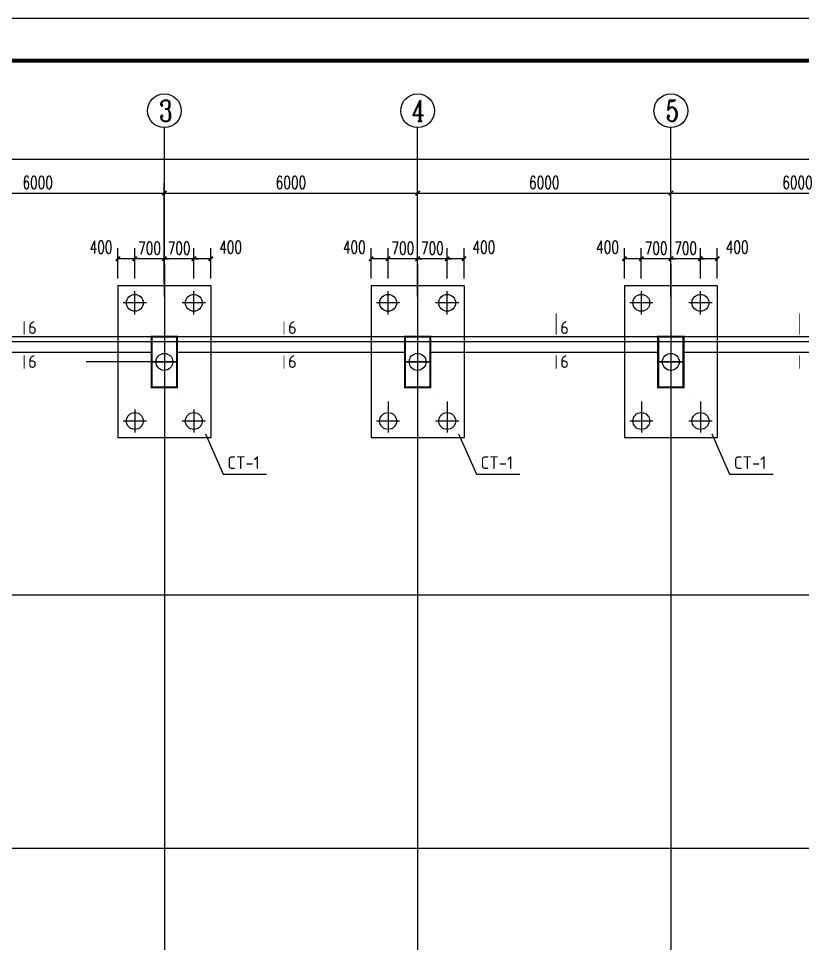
# Model space of a CAD drawing. Extents: x -73672 to 366960, y -527333 to 140666.
# Drawn here: x 200319 to 218892, y 43973 to 65882 of the extents above; entities that cross this region are included whole.
import ezdxf
from ezdxf.enums import TextEntityAlignment as Align

# ---------------------------------------------------------------- set-up
doc = ezdxf.new("R2010")
doc.units = 0
doc.header["$LTSCALE"] = 1000
doc.header["$MEASUREMENT"] = 0
for name, color, linetype in [('AXIS', 3, 'Continuous'), ('AXIS_TEXT', 7, 'Continuous'), ('COLUMN', 9, 'Continuous'), ('E_WINDOW', 4, 'Continuous'), ('NUM', 3, 'Continuous'), ('PUB_TITLE', 4, 'Continuous'), ('TEXT', 3, 'Continuous'), ('WALL', 9, 'Continuous'), ('建-尺寸', 3, 'Continuous')]:
    doc.layers.add(name, color=color, linetype=linetype)
doc.styles.add('_TCH_AXIS', font='COMPLEX', dxfattribs={"bigfont": 'GBCBIG'})
doc.styles.add('_TCH_DIM_T3', font='SIMPLEX', dxfattribs={"width": 0.705882, "bigfont": 'GBCBIG'})
doc.styles.add('A-DIM_T3', font='SIMPLEX', dxfattribs={"width": 0.705882, "bigfont": 'GBCBIG'})
doc.styles.add('COMPLEX', font='COMPLEX', dxfattribs={"bigfont": 'Tssdchn.shx'})
doc.styles.add('TSSD_Norm', font='Tssdeng.shx', dxfattribs={"bigfont": 'hztxt.shx'})
doc.dimstyles.new('_TCH_ARCH-100', dxfattribs={"dimtxt": 297.5, "dimasz": 100, "dimexe": 250, "dimexo": 300, "dimgap": 100, "dimtad": 1, "dimdec": 0, "dimzin": 0, "dimdsep": 46, "dimtxsty": '_TCH_DIM_T3', "dimblk": 'ARCHTICK', "dimcen": 0.09, "dimclrt": 7, "dimazin": 2, "dimtfac": 1, "dimtdec": 0, "dimtix": 1, "dimtmove": 2, "dimatfit": 3, "dimfxl": 0, "dimtolj": 1, "dimtzin": 0, "dimarcsym": 0})
doc.dimstyles.new('A-DIM-100', dxfattribs={"dimtxt": 297.5, "dimasz": 100, "dimexe": 250, "dimexo": 300, "dimgap": 100, "dimtad": 1, "dimdec": 0, "dimzin": 0, "dimdsep": 46, "dimtxsty": 'A-DIM_T3', "dimblk": 'ARCHTICK', "dimcen": 0.09, "dimclrt": 7, "dimazin": 2, "dimtfac": 1, "dimtdec": 0, "dimtix": 1, "dimtmove": 2, "dimatfit": 3, "dimfxl": 0, "dimtolj": 1, "dimtzin": 0, "dimarcsym": 0})

# ---------------------------------------------------------------- blocks, each defined once
blk = doc.blocks.new('_reinbk')
blk.add_line((0, 0), (0, 0))
blk = doc.blocks.new('_AXISO')
blk.add_circle((0, 0), 0.5)
at = {"layer": 'AXIS_TEXT', "style": 'COMPLEX'}
blk.add_attdef('A', text='', height=0.56, dxfattribs=at).set_placement((-0.25, -0.28), (0.25, -0.28), align=Align.FIT)
blk = doc.blocks.new('_ArchTick')
at = {"color": 0, "linetype": 'ByBlock', "const_width": 0.4}
blk.add_lwpolyline([(-0.5, -0.5), (0.5, 0.5)], dxfattribs=at)
blk = doc.blocks.new('*D7879')
at = {"layer": 'AXIS', "color": 0, "lineweight": -2}
for p, q in [((191774, 59597), (191774, 62797)), ((306114, 59597), (306114, 62797)), ((191774, 62547), (306114, 62547))]:
    blk.add_line(p, q, dxfattribs=at)
at = {"layer": 'Defpoints', "color": 0}
for p in [(306114, 62547), (191774, 59297), (306114, 59297)]:
    blk.add_point(p, dxfattribs=at)
at = {"layer": 'AXIS', "color": 0, "linetype": 'ByBlock', "lineweight": -2, "xscale": 100, "yscale": 100, "zscale": 100, "rotation": 180}
blk.add_blockref('_ArchTick', (191774, 62547), dxfattribs=at)
at = {"layer": 'AXIS', "color": 0, "linetype": 'ByBlock', "lineweight": -2, "xscale": 100, "yscale": 100, "zscale": 100}
blk.add_blockref('_ArchTick', (306114, 62547), dxfattribs=at)
at = {"layer": 'AXIS', "color": 7, "insert": (248944, 62796), "char_height": 297.5, "attachment_point": 5, "style": '_TCH_DIM_T3'}
blk.add_mtext('\\A1;114340', dxfattribs=at)
blk = doc.blocks.new('*D7881')
at = {"layer": 'AXIS', "color": 0, "lineweight": -2}
for p, q in [((197774, 59597), (197774, 61997)), ((203774, 59597), (203774, 61997)), ((197774, 61747), (203774, 61747))]:
    blk.add_line(p, q, dxfattribs=at)
at = {"layer": 'Defpoints', "color": 0}
for p in [(203774, 61747), (197774, 59297), (203774, 59297)]:
    blk.add_point(p, dxfattribs=at)
at = {"layer": 'AXIS', "color": 0, "linetype": 'ByBlock', "lineweight": -2, "xscale": 100, "yscale": 100, "zscale": 100, "rotation": 180}
blk.add_blockref('_ArchTick', (197774, 61747), dxfattribs=at)
at = {"layer": 'AXIS', "color": 0, "linetype": 'ByBlock', "lineweight": -2, "xscale": 100, "yscale": 100, "zscale": 100}
blk.add_blockref('_ArchTick', (203774, 61747), dxfattribs=at)
at = {"layer": 'AXIS', "color": 7, "insert": (200774, 61996), "char_height": 297.5, "attachment_point": 5, "style": '_TCH_DIM_T3'}
blk.add_mtext('\\A1;6000', dxfattribs=at)
blk = doc.blocks.new('*D7882')
at = {"layer": 'AXIS', "color": 0, "lineweight": -2}
for p, q in [((203774, 59597), (203774, 61997)), ((209774, 59597), (209774, 61997)), ((203774, 61747), (209774, 61747))]:
    blk.add_line(p, q, dxfattribs=at)
at = {"layer": 'Defpoints', "color": 0}
for p in [(209774, 61747), (203774, 59297), (209774, 59297)]:
    blk.add_point(p, dxfattribs=at)
at = {"layer": 'AXIS', "color": 0, "linetype": 'ByBlock', "lineweight": -2, "xscale": 100, "yscale": 100, "zscale": 100, "rotation": 180}
blk.add_blockref('_ArchTick', (203774, 61747), dxfattribs=at)
at = {"layer": 'AXIS', "color": 0, "linetype": 'ByBlock', "lineweight": -2, "xscale": 100, "yscale": 100, "zscale": 100}
blk.add_blockref('_ArchTick', (209774, 61747), dxfattribs=at)
at = {"layer": 'AXIS', "color": 7, "insert": (206774, 61996), "char_height": 297.5, "attachment_point": 5, "style": '_TCH_DIM_T3'}
blk.add_mtext('\\A1;6000', dxfattribs=at)
blk = doc.blocks.new('*D7883')
at = {"layer": 'AXIS', "color": 0, "lineweight": -2}
for p, q in [((209774, 59597), (209774, 61997)), ((215774, 59597), (215774, 61997)), ((209774, 61747), (215774, 61747))]:
    blk.add_line(p, q, dxfattribs=at)
at = {"layer": 'Defpoints', "color": 0}
for p in [(215774, 61747), (209774, 59297), (215774, 59297)]:
    blk.add_point(p, dxfattribs=at)
at = {"layer": 'AXIS', "color": 0, "linetype": 'ByBlock', "lineweight": -2, "xscale": 100, "yscale": 100, "zscale": 100, "rotation": 180}
blk.add_blockref('_ArchTick', (209774, 61747), dxfattribs=at)
at = {"layer": 'AXIS', "color": 0, "linetype": 'ByBlock', "lineweight": -2, "xscale": 100, "yscale": 100, "zscale": 100}
blk.add_blockref('_ArchTick', (215774, 61747), dxfattribs=at)
at = {"layer": 'AXIS', "color": 7, "insert": (212774, 61996), "char_height": 297.5, "attachment_point": 5, "style": '_TCH_DIM_T3'}
blk.add_mtext('\\A1;6000', dxfattribs=at)
blk = doc.blocks.new('*D7884')
at = {"layer": 'AXIS', "color": 0, "lineweight": -2}
for p, q in [((215774, 59597), (215774, 61997)), ((221774, 59597), (221774, 61997)), ((215774, 61747), (221774, 61747))]:
    blk.add_line(p, q, dxfattribs=at)
at = {"layer": 'Defpoints', "color": 0}
for p in [(221774, 61747), (215774, 59297), (221774, 59297)]:
    blk.add_point(p, dxfattribs=at)
at = {"layer": 'AXIS', "color": 0, "linetype": 'ByBlock', "lineweight": -2, "xscale": 100, "yscale": 100, "zscale": 100, "rotation": 180}
blk.add_blockref('_ArchTick', (215774, 61747), dxfattribs=at)
at = {"layer": 'AXIS', "color": 0, "linetype": 'ByBlock', "lineweight": -2, "xscale": 100, "yscale": 100, "zscale": 100}
blk.add_blockref('_ArchTick', (221774, 61747), dxfattribs=at)
at = {"layer": 'AXIS', "color": 7, "insert": (218774, 61996), "char_height": 297.5, "attachment_point": 5, "style": '_TCH_DIM_T3'}
blk.add_mtext('\\A1;6000', dxfattribs=at)
blk = doc.blocks.new('*D7954')
at = {"layer": 'Defpoints', "color": 0}
for p in [(204474, 60192), (204474, 59422), (204874, 59422)]:
    blk.add_point(p, dxfattribs=at)
at = {"layer": '建-尺寸', "color": 0, "lineweight": -2}
for p, q in [((204474, 59722), (204474, 60442)), ((204874, 59722), (204874, 60442)), ((204874, 60192), (204474, 60192))]:
    blk.add_line(p, q, dxfattribs=at)
at = {"layer": '建-尺寸', "color": 0, "linetype": 'ByBlock', "lineweight": -2, "xscale": 100, "yscale": 100, "zscale": 100, "rotation": 180}
blk.add_blockref('_ArchTick', (204474, 60192), dxfattribs=at)
at = {"layer": '建-尺寸', "color": 0, "linetype": 'ByBlock', "lineweight": -2, "xscale": 100, "yscale": 100, "zscale": 100}
blk.add_blockref('_ArchTick', (204874, 60192), dxfattribs=at)
at = {"layer": '建-尺寸', "color": 7, "insert": (205344, 60467), "char_height": 297.5, "attachment_point": 5, "style": 'A-DIM_T3'}
blk.add_mtext('\\A1;400', dxfattribs=at)
blk = doc.blocks.new('*D7955')
at = {"layer": 'Defpoints', "color": 0}
for p in [(203774, 60192), (203774, 59422), (204474, 59422)]:
    blk.add_point(p, dxfattribs=at)
at = {"layer": '建-尺寸', "color": 0, "lineweight": -2}
for p, q in [((203774, 59722), (203774, 60442)), ((204474, 59722), (204474, 60442)), ((203774, 60192), (203674, 60192)), ((204474, 60192), (203774, 60192)), ((204474, 60192), (204574, 60192))]:
    blk.add_line(p, q, dxfattribs=at)
at = {"layer": '建-尺寸', "color": 0, "linetype": 'ByBlock', "lineweight": -2, "xscale": 100, "yscale": 100, "zscale": 100}
blk.add_blockref('_ArchTick', (203774, 60192), dxfattribs=at)
at = {"layer": '建-尺寸', "color": 0, "linetype": 'ByBlock', "lineweight": -2, "xscale": 100, "yscale": 100, "zscale": 100, "rotation": 180}
blk.add_blockref('_ArchTick', (204474, 60192), dxfattribs=at)
at = {"layer": '建-尺寸', "color": 7, "insert": (204124, 60441), "char_height": 297.5, "attachment_point": 5, "style": 'A-DIM_T3'}
blk.add_mtext('\\A1;700', dxfattribs=at)
blk = doc.blocks.new('*D7956')
at = {"layer": 'Defpoints', "color": 0}
for p in [(203074, 60192), (203074, 59422), (203774, 59422)]:
    blk.add_point(p, dxfattribs=at)
at = {"layer": '建-尺寸', "color": 0, "lineweight": -2}
for p, q in [((203074, 59722), (203074, 60442)), ((203774, 59722), (203774, 60442)), ((203074, 60192), (202974, 60192)), ((203774, 60192), (203074, 60192)), ((203774, 60192), (203874, 60192))]:
    blk.add_line(p, q, dxfattribs=at)
at = {"layer": '建-尺寸', "color": 0, "linetype": 'ByBlock', "lineweight": -2, "xscale": 100, "yscale": 100, "zscale": 100}
blk.add_blockref('_ArchTick', (203074, 60192), dxfattribs=at)
at = {"layer": '建-尺寸', "color": 0, "linetype": 'ByBlock', "lineweight": -2, "xscale": 100, "yscale": 100, "zscale": 100, "rotation": 180}
blk.add_blockref('_ArchTick', (203774, 60192), dxfattribs=at)
at = {"layer": '建-尺寸', "color": 7, "insert": (203424, 60441), "char_height": 297.5, "attachment_point": 5, "style": 'A-DIM_T3'}
blk.add_mtext('\\A1;700', dxfattribs=at)
blk = doc.blocks.new('*D7957')
at = {"layer": 'Defpoints', "color": 0}
for p in [(202674, 60192), (202674, 59422), (203074, 59422)]:
    blk.add_point(p, dxfattribs=at)
at = {"layer": '建-尺寸', "color": 0, "lineweight": -2}
for p, q in [((202674, 59722), (202674, 60442)), ((203074, 59722), (203074, 60442)), ((203074, 60192), (202674, 60192))]:
    blk.add_line(p, q, dxfattribs=at)
at = {"layer": '建-尺寸', "color": 0, "linetype": 'ByBlock', "lineweight": -2, "xscale": 100, "yscale": 100, "zscale": 100, "rotation": 180}
blk.add_blockref('_ArchTick', (202674, 60192), dxfattribs=at)
at = {"layer": '建-尺寸', "color": 0, "linetype": 'ByBlock', "lineweight": -2, "xscale": 100, "yscale": 100, "zscale": 100}
blk.add_blockref('_ArchTick', (203074, 60192), dxfattribs=at)
at = {"layer": '建-尺寸', "color": 7, "insert": (202274, 60467), "char_height": 297.5, "attachment_point": 5, "style": 'A-DIM_T3'}
blk.add_mtext('\\A1;400', dxfattribs=at)
blk = doc.blocks.new('*D7958')
at = {"layer": 'Defpoints', "color": 0}
for p in [(216474, 60192), (216474, 59422), (216874, 59422)]:
    blk.add_point(p, dxfattribs=at)
at = {"layer": '建-尺寸', "color": 0, "lineweight": -2}
for p, q in [((216474, 59722), (216474, 60442)), ((216874, 59722), (216874, 60442)), ((216874, 60192), (216474, 60192))]:
    blk.add_line(p, q, dxfattribs=at)
at = {"layer": '建-尺寸', "color": 0, "linetype": 'ByBlock', "lineweight": -2, "xscale": 100, "yscale": 100, "zscale": 100, "rotation": 180}
blk.add_blockref('_ArchTick', (216474, 60192), dxfattribs=at)
at = {"layer": '建-尺寸', "color": 0, "linetype": 'ByBlock', "lineweight": -2, "xscale": 100, "yscale": 100, "zscale": 100}
blk.add_blockref('_ArchTick', (216874, 60192), dxfattribs=at)
at = {"layer": '建-尺寸', "color": 7, "insert": (217344, 60467), "char_height": 297.5, "attachment_point": 5, "style": 'A-DIM_T3'}
blk.add_mtext('\\A1;400', dxfattribs=at)
blk = doc.blocks.new('*D7959')
at = {"layer": 'Defpoints', "color": 0}
for p in [(215774, 60192), (215774, 59422), (216474, 59422)]:
    blk.add_point(p, dxfattribs=at)
at = {"layer": '建-尺寸', "color": 0, "lineweight": -2}
for p, q in [((215774, 59722), (215774, 60442)), ((216474, 59722), (216474, 60442)), ((215774, 60192), (215674, 60192)), ((216474, 60192), (215774, 60192)), ((216474, 60192), (216574, 60192))]:
    blk.add_line(p, q, dxfattribs=at)
at = {"layer": '建-尺寸', "color": 0, "linetype": 'ByBlock', "lineweight": -2, "xscale": 100, "yscale": 100, "zscale": 100}
blk.add_blockref('_ArchTick', (215774, 60192), dxfattribs=at)
at = {"layer": '建-尺寸', "color": 0, "linetype": 'ByBlock', "lineweight": -2, "xscale": 100, "yscale": 100, "zscale": 100, "rotation": 180}
blk.add_blockref('_ArchTick', (216474, 60192), dxfattribs=at)
at = {"layer": '建-尺寸', "color": 7, "insert": (216124, 60441), "char_height": 297.5, "attachment_point": 5, "style": 'A-DIM_T3'}
blk.add_mtext('\\A1;700', dxfattribs=at)
blk = doc.blocks.new('*D7960')
at = {"layer": 'Defpoints', "color": 0}
for p in [(215074, 60192), (215074, 59422), (215774, 59422)]:
    blk.add_point(p, dxfattribs=at)
at = {"layer": '建-尺寸', "color": 0, "lineweight": -2}
for p, q in [((215074, 59722), (215074, 60442)), ((215774, 59722), (215774, 60442)), ((215074, 60192), (214974, 60192)), ((215774, 60192), (215074, 60192)), ((215774, 60192), (215874, 60192))]:
    blk.add_line(p, q, dxfattribs=at)
at = {"layer": '建-尺寸', "color": 0, "linetype": 'ByBlock', "lineweight": -2, "xscale": 100, "yscale": 100, "zscale": 100}
blk.add_blockref('_ArchTick', (215074, 60192), dxfattribs=at)
at = {"layer": '建-尺寸', "color": 0, "linetype": 'ByBlock', "lineweight": -2, "xscale": 100, "yscale": 100, "zscale": 100, "rotation": 180}
blk.add_blockref('_ArchTick', (215774, 60192), dxfattribs=at)
at = {"layer": '建-尺寸', "color": 7, "insert": (215424, 60441), "char_height": 297.5, "attachment_point": 5, "style": 'A-DIM_T3'}
blk.add_mtext('\\A1;700', dxfattribs=at)
blk = doc.blocks.new('*D7961')
at = {"layer": 'Defpoints', "color": 0}
for p in [(214674, 60192), (214674, 59422), (215074, 59422)]:
    blk.add_point(p, dxfattribs=at)
at = {"layer": '建-尺寸', "color": 0, "lineweight": -2}
for p, q in [((214674, 59722), (214674, 60442)), ((215074, 59722), (215074, 60442)), ((215074, 60192), (214674, 60192))]:
    blk.add_line(p, q, dxfattribs=at)
at = {"layer": '建-尺寸', "color": 0, "linetype": 'ByBlock', "lineweight": -2, "xscale": 100, "yscale": 100, "zscale": 100, "rotation": 180}
blk.add_blockref('_ArchTick', (214674, 60192), dxfattribs=at)
at = {"layer": '建-尺寸', "color": 0, "linetype": 'ByBlock', "lineweight": -2, "xscale": 100, "yscale": 100, "zscale": 100}
blk.add_blockref('_ArchTick', (215074, 60192), dxfattribs=at)
at = {"layer": '建-尺寸', "color": 7, "insert": (214274, 60467), "char_height": 297.5, "attachment_point": 5, "style": 'A-DIM_T3'}
blk.add_mtext('\\A1;400', dxfattribs=at)
blk = doc.blocks.new('*D7962')
at = {"layer": 'Defpoints', "color": 0}
for p in [(210474, 60192), (210474, 59422), (210874, 59422)]:
    blk.add_point(p, dxfattribs=at)
at = {"layer": '建-尺寸', "color": 0, "lineweight": -2}
for p, q in [((210474, 59722), (210474, 60442)), ((210874, 59722), (210874, 60442)), ((210874, 60192), (210474, 60192))]:
    blk.add_line(p, q, dxfattribs=at)
at = {"layer": '建-尺寸', "color": 0, "linetype": 'ByBlock', "lineweight": -2, "xscale": 100, "yscale": 100, "zscale": 100, "rotation": 180}
blk.add_blockref('_ArchTick', (210474, 60192), dxfattribs=at)
at = {"layer": '建-尺寸', "color": 0, "linetype": 'ByBlock', "lineweight": -2, "xscale": 100, "yscale": 100, "zscale": 100}
blk.add_blockref('_ArchTick', (210874, 60192), dxfattribs=at)
at = {"layer": '建-尺寸', "color": 7, "insert": (211344, 60467), "char_height": 297.5, "attachment_point": 5, "style": 'A-DIM_T3'}
blk.add_mtext('\\A1;400', dxfattribs=at)
blk = doc.blocks.new('*D7963')
at = {"layer": 'Defpoints', "color": 0}
for p in [(209774, 60192), (209774, 59422), (210474, 59422)]:
    blk.add_point(p, dxfattribs=at)
at = {"layer": '建-尺寸', "color": 0, "lineweight": -2}
for p, q in [((209774, 59722), (209774, 60442)), ((210474, 59722), (210474, 60442)), ((209774, 60192), (209674, 60192)), ((210474, 60192), (209774, 60192)), ((210474, 60192), (210574, 60192))]:
    blk.add_line(p, q, dxfattribs=at)
at = {"layer": '建-尺寸', "color": 0, "linetype": 'ByBlock', "lineweight": -2, "xscale": 100, "yscale": 100, "zscale": 100}
blk.add_blockref('_ArchTick', (209774, 60192), dxfattribs=at)
at = {"layer": '建-尺寸', "color": 0, "linetype": 'ByBlock', "lineweight": -2, "xscale": 100, "yscale": 100, "zscale": 100, "rotation": 180}
blk.add_blockref('_ArchTick', (210474, 60192), dxfattribs=at)
at = {"layer": '建-尺寸', "color": 7, "insert": (210124, 60441), "char_height": 297.5, "attachment_point": 5, "style": 'A-DIM_T3'}
blk.add_mtext('\\A1;700', dxfattribs=at)
blk = doc.blocks.new('*D7964')
at = {"layer": 'Defpoints', "color": 0}
for p in [(209074, 60192), (209074, 59422), (209774, 59422)]:
    blk.add_point(p, dxfattribs=at)
at = {"layer": '建-尺寸', "color": 0, "lineweight": -2}
for p, q in [((209074, 59722), (209074, 60442)), ((209774, 59722), (209774, 60442)), ((209074, 60192), (208974, 60192)), ((209774, 60192), (209074, 60192)), ((209774, 60192), (209874, 60192))]:
    blk.add_line(p, q, dxfattribs=at)
at = {"layer": '建-尺寸', "color": 0, "linetype": 'ByBlock', "lineweight": -2, "xscale": 100, "yscale": 100, "zscale": 100}
blk.add_blockref('_ArchTick', (209074, 60192), dxfattribs=at)
at = {"layer": '建-尺寸', "color": 0, "linetype": 'ByBlock', "lineweight": -2, "xscale": 100, "yscale": 100, "zscale": 100, "rotation": 180}
blk.add_blockref('_ArchTick', (209774, 60192), dxfattribs=at)
at = {"layer": '建-尺寸', "color": 7, "insert": (209424, 60441), "char_height": 297.5, "attachment_point": 5, "style": 'A-DIM_T3'}
blk.add_mtext('\\A1;700', dxfattribs=at)
blk = doc.blocks.new('*D7965')
at = {"layer": 'Defpoints', "color": 0}
for p in [(208674, 60192), (208674, 59422), (209074, 59422)]:
    blk.add_point(p, dxfattribs=at)
at = {"layer": '建-尺寸', "color": 0, "lineweight": -2}
for p, q in [((208674, 59722), (208674, 60442)), ((209074, 59722), (209074, 60442)), ((209074, 60192), (208674, 60192))]:
    blk.add_line(p, q, dxfattribs=at)
at = {"layer": '建-尺寸', "color": 0, "linetype": 'ByBlock', "lineweight": -2, "xscale": 100, "yscale": 100, "zscale": 100, "rotation": 180}
blk.add_blockref('_ArchTick', (208674, 60192), dxfattribs=at)
at = {"layer": '建-尺寸', "color": 0, "linetype": 'ByBlock', "lineweight": -2, "xscale": 100, "yscale": 100, "zscale": 100}
blk.add_blockref('_ArchTick', (209074, 60192), dxfattribs=at)
at = {"layer": '建-尺寸', "color": 7, "insert": (208274, 60467), "char_height": 297.5, "attachment_point": 5, "style": 'A-DIM_T3'}
blk.add_mtext('\\A1;400', dxfattribs=at)

msp = doc.modelspace()

# ---------------------------------------------------------------- linework, layer by layer
at = {"color": 1}
for p, q in [((203774.25, 60065.53), (203774.25, -593.32)), ((209774.25, 60065.53), (209774.25, -593.32)), ((215774.25, 60065.53), (215774.25, -593.32)), ((189388.6, 58228.34), (308158.19, 58228.34)), ((189203.6, 52228.34), (308158.19, 52228.34)), ((189203.6, 46228.34), (308158.19, 46228.34))]:
    msp.add_line(p, q, dxfattribs=at)
at = {"color": 0}
for p, q in [((203774.25, 57748.34), (201924.2, 57748.34)), ((203474.25, 57748.34), (204074.25, 57748.34)), ((209474.25, 57748.34), (210074.25, 57748.34)), ((215474.25, 57748.34), (216074.25, 57748.34)), ((204746.32, 56047.38), (205165.57, 55091.47)), ((210746.32, 56047.38), (211165.57, 55091.47)), ((216746.32, 56047.38), (217165.57, 55091.47)), ((205165.57, 55091.47), (206196.94, 55091.47)), ((211165.57, 55091.47), (212196.94, 55091.47)), ((217165.57, 55091.47), (218196.94, 55091.47))]:
    msp.add_line(p, q, dxfattribs=at)
at = {"const_width": 20}
for points in [[(200451.62, 58712.37), (200451.62, 58393.01)], [(206609.65, 58712.37), (206609.65, 58393.01)], [(213056.86, 58897.37), (213056.86, 58393.01)], [(218826.89, 58897.37), (218826.89, 58393.01)], [(200451.62, 57907.4), (200451.62, 57588.04)], [(206609.65, 57907.4), (206609.65, 57588.04)], [(213056.86, 57907.4), (213056.86, 57588.04)], [(218826.89, 57907.4), (218826.89, 57588.04)]]:
    msp.add_lwpolyline(points, dxfattribs=at)
at = {"color": 0, "const_width": 50}
for points in [[(203474.25, 58348.34), (203474.25, 57148.34), (204074.25, 57148.34), (204074.25, 58348.34), (203474.25, 58348.34)], [(209474.25, 58348.34), (209474.25, 57148.34), (210074.25, 57148.34), (210074.25, 58348.34), (209474.25, 58348.34)], [(215474.25, 58348.34), (215474.25, 57148.34), (216074.25, 57148.34), (216074.25, 58348.34), (215474.25, 58348.34)]]:
    msp.add_lwpolyline(points, dxfattribs=at)
at = {"layer": 'AXIS'}
for p, q in [((203774.25, 59297.29), (203774.25, 63297.29)), ((209774.25, 59297.29), (209774.25, 63297.29)), ((215774.25, 59297.29), (215774.25, 63297.29)), ((202674.36, 59548.18), (202674.36, 55948.5)), ((204874.14, 59548.18), (202674.36, 59548.18)), ((203074.36, 58873.86), (203074.36, 59422.49)), ((204474.14, 58873.86), (204474.14, 59422.49)), ((204874.14, 59548.18), (204874.14, 55948.5)), ((208674.36, 59548.18), (208674.36, 55948.5)), ((210874.14, 59548.18), (208674.36, 59548.18)), ((209074.36, 58873.86), (209074.36, 59422.49)), ((210474.14, 58873.86), (210474.14, 59422.49)), ((210874.14, 59548.18), (210874.14, 55948.5)), ((214674.36, 59548.18), (214674.36, 55948.5)), ((216874.14, 59548.18), (214674.36, 59548.18)), ((215074.36, 58873.86), (215074.36, 59422.49)), ((216474.14, 58873.86), (216474.14, 59422.49)), ((216874.14, 59548.18), (216874.14, 55948.5)), ((203348.68, 59148.18), (202800.04, 59148.18)), ((204748.46, 59148.18), (204199.82, 59148.18)), ((209348.68, 59148.18), (208800.04, 59148.18)), ((210748.46, 59148.18), (210199.82, 59148.18)), ((215348.68, 59148.18), (214800.04, 59148.18)), ((216748.46, 59148.18), (216199.82, 59148.18)), ((203774.25, 58022.66), (203774.25, 57474.02)), ((209774.25, 58022.66), (209774.25, 57474.02)), ((215774.25, 58022.66), (215774.25, 57474.02)), ((204043.07, 57748.34), (203505.43, 57748.34)), ((210043.07, 57748.34), (209505.43, 57748.34)), ((216043.07, 57748.34), (215505.43, 57748.34)), ((209074.36, 56807.82), (209074.36, 56074.18)), ((210474.14, 56807.82), (210474.14, 56074.18)), ((215074.36, 56807.82), (215074.36, 56074.18)), ((216474.14, 56807.82), (216474.14, 56074.18)), ((203074.36, 56622.82), (203074.36, 56074.18)), ((204474.14, 56622.82), (204474.14, 56074.18)), ((203348.68, 56348.5), (202800.04, 56348.5)), ((204748.46, 56348.5), (204199.82, 56348.5)), ((209348.68, 56348.5), (208800.04, 56348.5)), ((210748.46, 56348.5), (210199.82, 56348.5)), ((215348.68, 56348.5), (214800.04, 56348.5)), ((216748.46, 56348.5), (216199.82, 56348.5)), ((204874.14, 55948.5), (202674.36, 55948.5)), ((210874.14, 55948.5), (208674.36, 55948.5)), ((216874.14, 55948.5), (214674.36, 55948.5))]:
    msp.add_line(p, q, dxfattribs=at)
at = {"layer": 'COLUMN'}
for points in [[(203474.25, 57148.34), (204074.25, 57148.34), (204074.25, 58348.34), (203474.25, 58348.34)], [(209474.25, 57148.34), (210074.25, 57148.34), (210074.25, 58348.34), (209474.25, 58348.34)], [(215474.25, 57148.34), (216074.25, 57148.34), (216074.25, 58348.34), (215474.25, 58348.34)]]:
    msp.add_lwpolyline(points, close=True, dxfattribs=at)
at = {"layer": 'E_WINDOW'}
for centre in [(203074.36, 59148.18), (204474.14, 59148.18), (209074.36, 59148.18), (210474.14, 59148.18), (215074.36, 59148.18), (216474.14, 59148.18), (203774.25, 57748.34), (209774.25, 57748.34), (215774.25, 57748.34), (203074.36, 56348.5), (204474.14, 56348.5), (209074.36, 56348.5), (210474.14, 56348.5), (215074.36, 56348.5), (216474.14, 56348.5)]:
    msp.add_circle(centre, 200, dxfattribs=at)
at = {"layer": 'PUB_TITLE'}
msp.add_lwpolyline([(177678.75, -18217.87), (326378.75, -18217.87), (326378.75, 65882.13), (177678.75, 65882.13)], close=True, dxfattribs=at)
at = {"layer": 'PUB_TITLE', "const_width": 100}
msp.add_lwpolyline([(180178.75, -17217.87), (325378.75, -17217.87), (325378.75, 64882.13), (180178.75, 64882.13)], close=True, dxfattribs=at)
at = {"layer": 'WALL'}
for p, q in [((198074.25, 58348.34), (203474.25, 58348.34)), ((204074.25, 58348.34), (209474.25, 58348.34)), ((210074.25, 58348.34), (215474.25, 58348.34)), ((216074.25, 58348.34), (221474.25, 58348.34)), ((198074.25, 57978.34), (203474.25, 57978.34)), ((204074.25, 57978.34), (209474.25, 57978.34)), ((210074.25, 57978.34), (215474.25, 57978.34)), ((216074.25, 57978.34), (221474.25, 57978.34))]:
    msp.add_line(p, q, dxfattribs=at)

# ---------------------------------------------------------------- block references
at = {"layer": 'AXIS'}
ref = msp.add_blockref('_AXISO', (203774.25, 63697.29), dxfattribs=dict(at, xscale=800, yscale=800, zscale=800))
ref.add_attrib('A', '3', (203655.03, 63443.94), dxfattribs={"color": 7, "height": 506.7, "style": '_TCH_AXIS', "width": 0.705882})
ref = msp.add_blockref('_AXISO', (209774.25, 63697.29), dxfattribs=dict(at, xscale=800, yscale=800, zscale=800))
ref.add_attrib('A', '4', (209641.63, 63450.69), dxfattribs={"color": 7, "height": 493.2, "style": '_TCH_AXIS', "width": 0.705882})
ref = msp.add_blockref('_AXISO', (215774.25, 63697.29), dxfattribs=dict(at, xscale=800, yscale=800, zscale=800))
ref.add_attrib('A', '5', (215655.03, 63443.94), dxfattribs={"color": 7, "height": 506.7, "style": '_TCH_AXIS', "width": 0.705882})
at = {"layer": 'TEXT', "xscale": 39.1883183999824, "yscale": 39.18831840000348, "zscale": 39.1883184, "rotation": 210.1413855520777}
for p in [(204190.62, 56932.26), (210190.62, 56932.26), (216190.62, 56932.26)]:
    msp.add_blockref('_reinbk', p, dxfattribs=at)

# ---------------------------------------------------------------- texts
at = {"layer": 'NUM', "style": 'TSSD_Norm'}
for s, p in [('6', (200649.81, 58410.09)), ('6', (206807.83, 58410.09)), ('6', (213255.05, 58410.09)), ('6', (200649.81, 57605.12)), ('6', (206807.83, 57605.12)), ('6', (213255.05, 57605.12)), ('CT-1', (205650.1, 55212.12)), ('CT-1', (211650.1, 55212.12)), ('CT-1', (217650.1, 55212.12))]:
    msp.add_text(s, height=300, dxfattribs=at).set_placement(p, align=Align.CENTER)

# ---------------------------------------------------------------- dimensions: what is measured, and where the dimension line sits
at = {"layer": 'AXIS'}
for p1, p2, distance, picture, middle in [((191774.25, 59297.29), (306114.25, 59297.29), 3250, '*D7879', (248944.25, 62796.04)), ((197774.25, 59297.29), (203774.25, 59297.29), 2450, '*D7881', (200774.25, 61996.04)), ((203774.25, 59297.29), (209774.25, 59297.29), 2450, '*D7882', (206774.25, 61996.04)), ((209774.25, 59297.29), (215774.25, 59297.29), 2450, '*D7883', (212774.25, 61996.04)), ((215774.25, 59297.29), (221774.25, 59297.29), 2450, '*D7884', (218774.25, 61996.04))]:
    dim = msp.add_aligned_dim(p1=p1, p2=p2, distance=distance, dimstyle='_TCH_ARCH-100', dxfattribs=at)
    dim.commit()
    dim.dimension.update_dxf_attribs({"geometry": picture, "text_midpoint": middle})
at = {"layer": '建-尺寸', "color": 0}
for base, p1, p2, picture, middle in [((202674.36, 60192.07), (203074.36, 59422.49), (202674.36, 59422.49), '*D7957', (202274.36, 60467.07)), ((204474.14, 60192.07), (204874.14, 59422.49), (204474.14, 59422.49), '*D7954', (205344.14, 60467.07)), ((208674.36, 60192.07), (209074.36, 59422.49), (208674.36, 59422.49), '*D7965', (208274.36, 60467.07)), ((210474.14, 60192.07), (210874.14, 59422.49), (210474.14, 59422.49), '*D7962', (211344.14, 60467.07)), ((214674.36, 60192.07), (215074.36, 59422.49), (214674.36, 59422.49), '*D7961', (214274.36, 60467.07)), ((216474.14, 60192.07), (216874.14, 59422.49), (216474.14, 59422.49), '*D7958', (217344.14, 60467.07))]:
    dim = msp.add_linear_dim(base=base, p1=p1, p2=p2, angle=180, dimstyle='A-DIM-100', dxfattribs=at)
    dim.commit()
    dim.dimension.update_dxf_attribs({"geometry": picture, "text_midpoint": middle, "dimtype": 161})
for p1, p2, picture, middle in [((203774.25, 59422.49), (203074.36, 59422.49), '*D7956', (203424.31, 60440.82)), ((204474.14, 59422.49), (203774.25, 59422.49), '*D7955', (204124.2, 60440.82)), ((209774.25, 59422.49), (209074.36, 59422.49), '*D7964', (209424.31, 60440.82)), ((210474.14, 59422.49), (209774.25, 59422.49), '*D7963', (210124.2, 60440.82)), ((215774.25, 59422.49), (215074.36, 59422.49), '*D7960', (215424.31, 60440.82)), ((216474.14, 59422.49), (215774.25, 59422.49), '*D7959', (216124.2, 60440.82))]:
    dim = msp.add_aligned_dim(p1=p1, p2=p2, distance=-769.58, dimstyle='A-DIM-100', dxfattribs=at)
    dim.commit()
    dim.dimension.update_dxf_attribs({"geometry": picture, "text_midpoint": middle})

doc.saveas('drawing.dxf')
